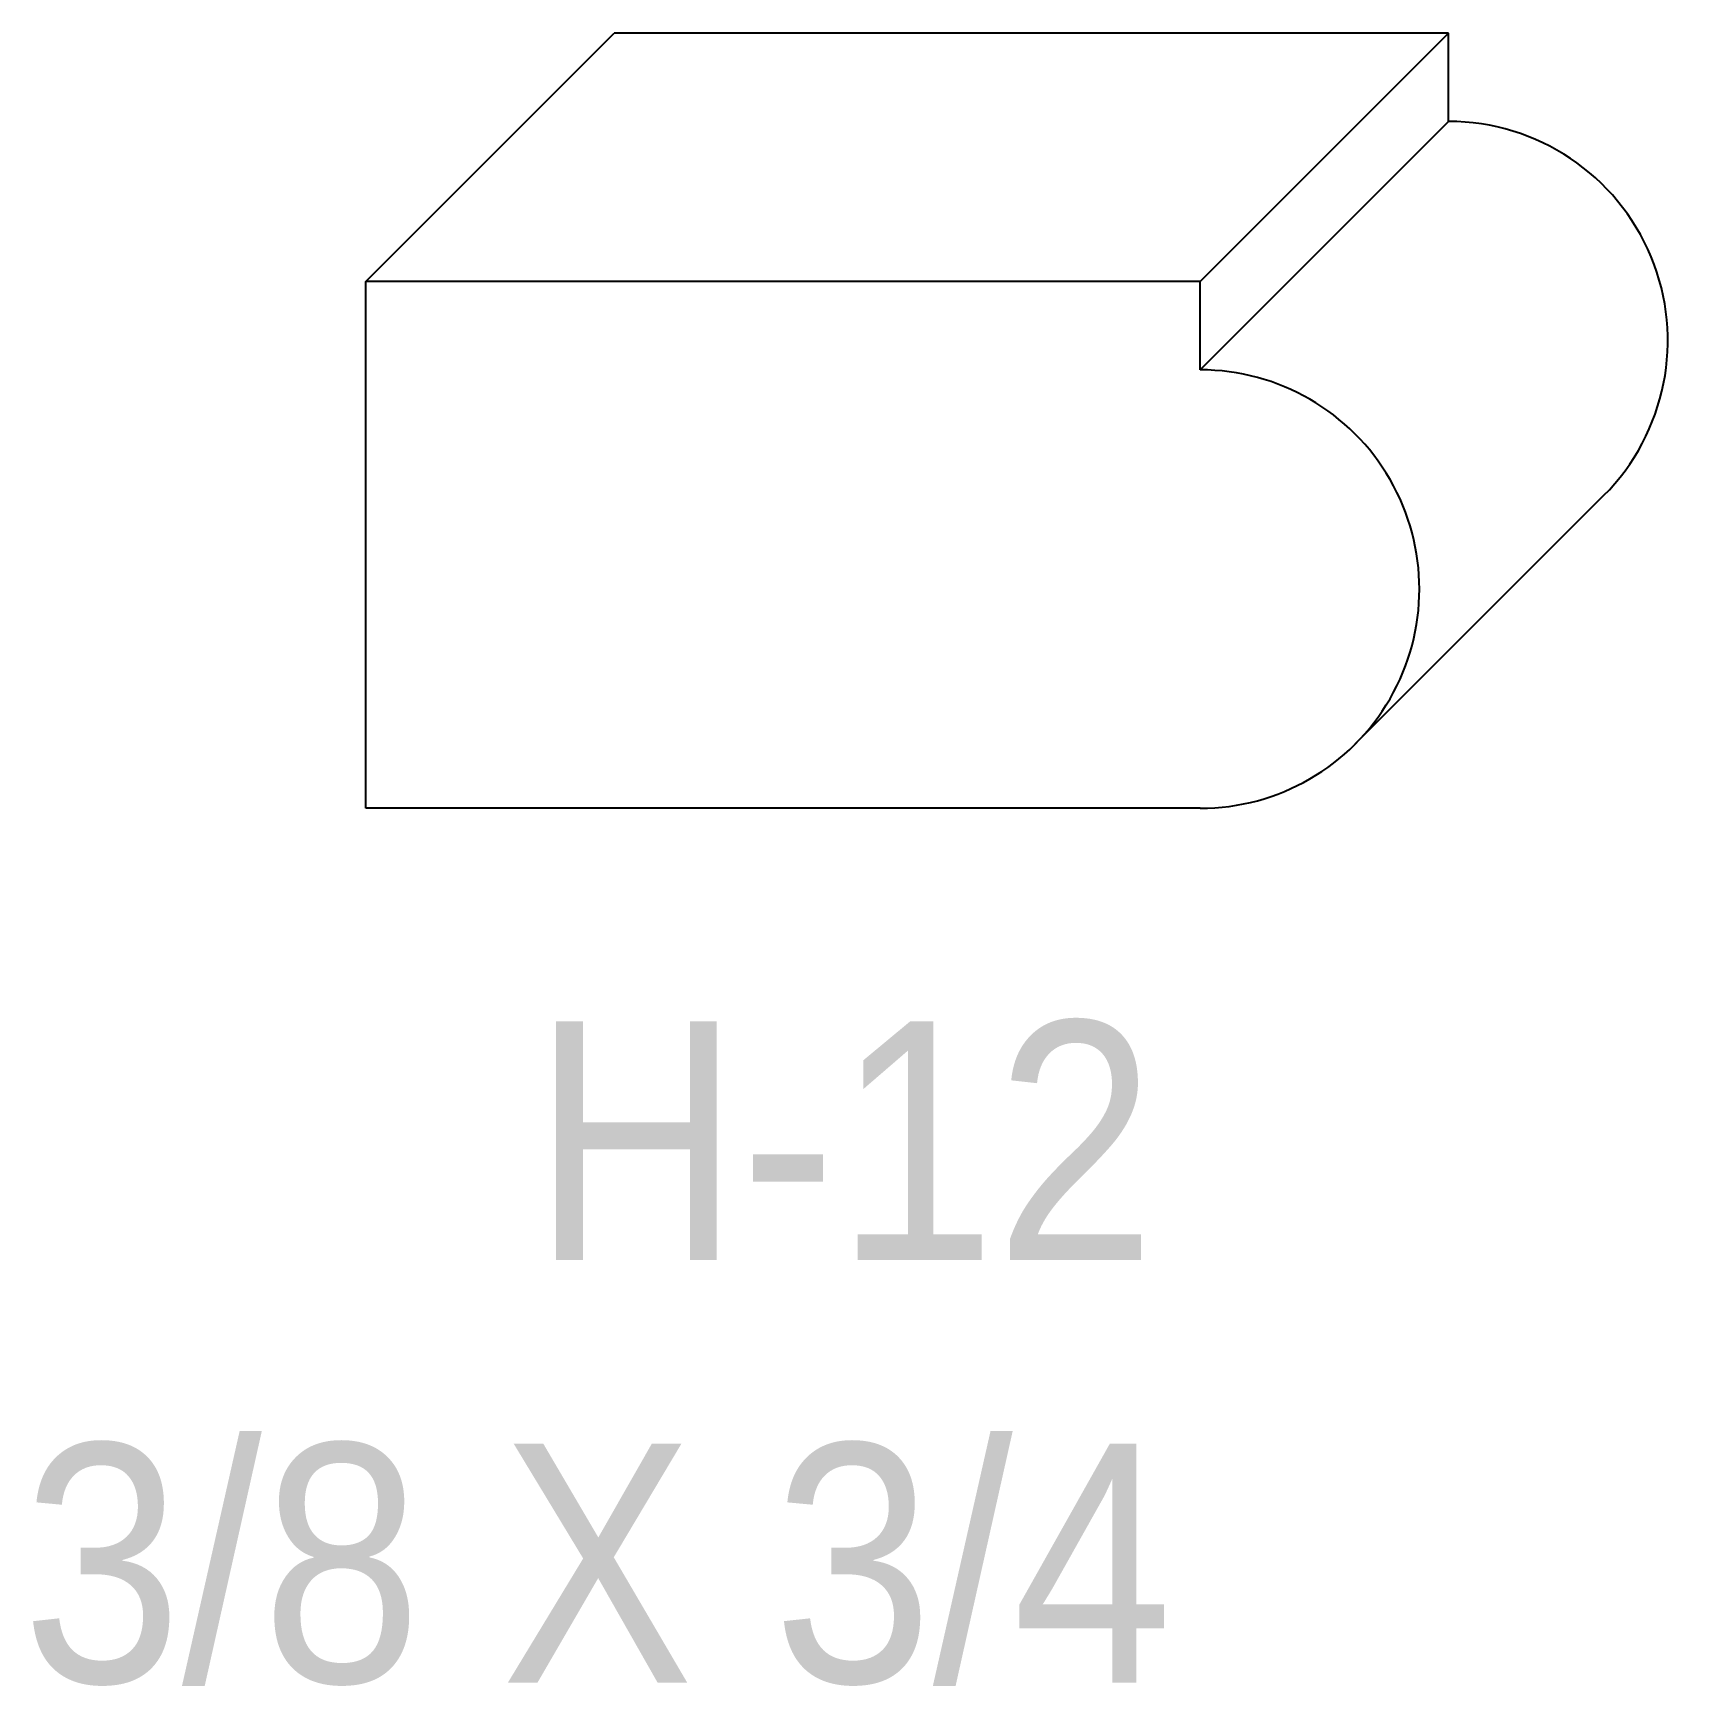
# Model space of a CAD drawing. Extents: x 86.8 to 87.98, y 161.06 to 162.24.
import ezdxf

# ---------------------------------------------------------------- set-up
doc = ezdxf.new("R2010")
doc.units = 0
doc.header["$LTSCALE"] = 5
doc.layers.add('PROFILE', color=7, linetype='CONTINUOUS')
doc.styles.add('TXT', font='TXT', dxfattribs={"height": 3.5})

msp = doc.modelspace()

# ---------------------------------------------------------------- linework, layer by layer
at = {"layer": 'PROFILE', "color": 1, "linetype": 'CONTINUOUS'}
for p, q in [((87.0377, 162.0594), (87.2144, 162.2361)), ((87.8083, 162.2361), (87.2144, 162.2361)), ((87.6315, 162.0594), (87.8083, 162.2361)), ((87.8083, 162.1731), (87.8083, 162.2361)), ((87.6315, 161.9964), (87.8083, 162.1731)), ((87.6315, 162.0594), (87.0377, 162.0594)), ((87.0377, 161.6845), (87.0377, 162.0594)), ((87.6315, 161.9964), (87.6315, 162.0594)), ((87.7418, 161.7302), (87.9186, 161.9069)), ((87.6315, 161.6845), (87.0377, 161.6845))]:
    msp.add_line(p, q, dxfattribs=at)
for centre, start_param in [((87.8083, 162.0172), -2.356194), ((87.6315, 161.8404), -3.141593)]:
    msp.add_ellipse(centre, major_axis=(0, 0.156), ratio=1, start_param=start_param, end_param=0, dxfattribs=at)

# ---------------------------------------------------------------- texts
at = {"layer": 'PROFILE', "color": 1, "linetype": 'CONTINUOUS', "style": 'TXT', "width": 0.9}
for s, p in [('H-12', (87.1563, 161.3628)), ('3/8 X 3/4', (86.793, 161.0622))]:
    msp.add_text(s, height=0.16996, dxfattribs=at).set_placement(p)

doc.saveas('drawing.dxf')
